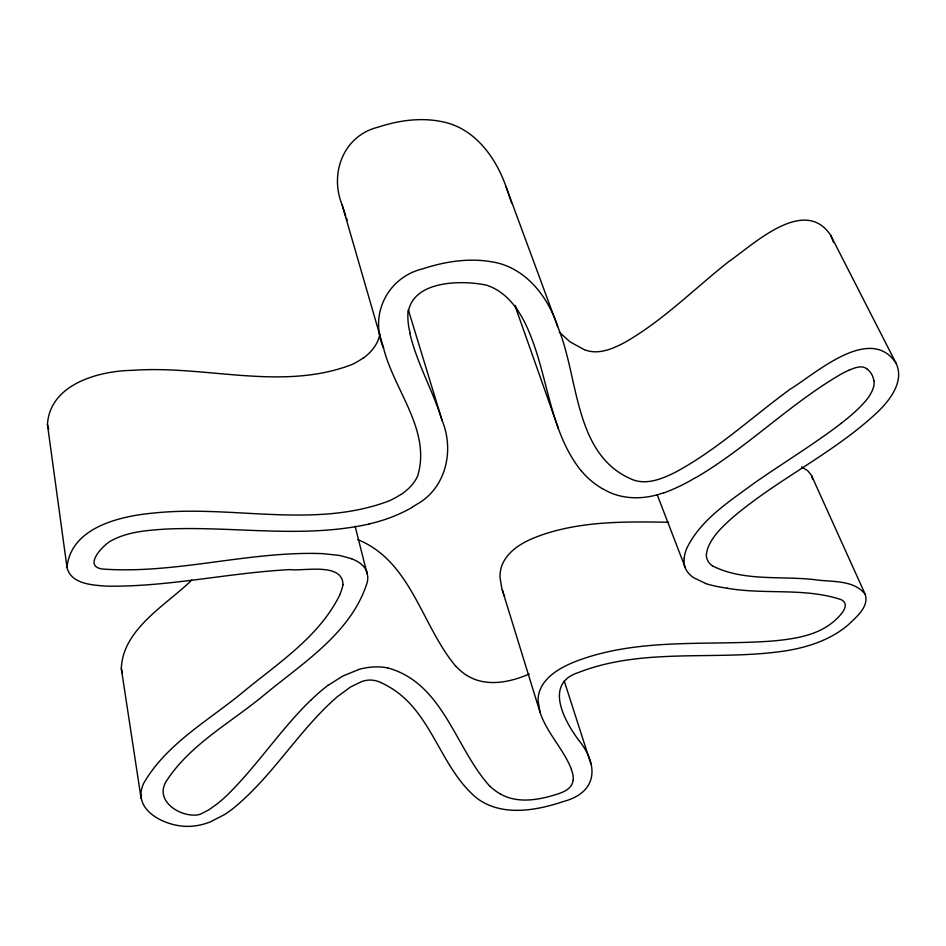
<?xml version="1.0" encoding="UTF-8"?>
<svg xmlns="http://www.w3.org/2000/svg" width="946" height="946" viewBox="0 0 946 946"><rect width="100%" height="100%" fill="white"/><g stroke="black" fill="none" stroke-linecap="round" stroke-linejoin="round"><path stroke-width="1.42" d="M706.52 553.966L706.627 553.008A61.762 32.554 -22.1 0 1 708.105 547.379C713.118 535.2 723.111 526.023 732.748 517.438A193.138 96.74 -23.2 0 1 746.051 506.678C789.047 473.485 838.641 448.936 878.266 411.404C890.482 399.449 904.743 380.706 895.886 362.909L830.612 235.176C804.254 195.479 752.886 245.049 728.787 261.569C694.139 288.908 662.697 320.966 624.053 342.854C612.795 348.707 599.563 354.431 586.745 350.517A53.532 34.553 -22.7 0 1 584.297 349.653M684.159 558.187L684.017 561.345M684.171 558.01L684.218 557.655A85.116 44.876 -22.1 0 1 686.784 548.29C700.667 519.697 728.798 501.912 753.572 483.583C782.626 463.221 813.111 444.892 841.278 423.264M573.075 780.131C572.034 790.371 560.363 793.221 552.216 795.657C535.566 800.493 516.54 803.024 500.741 794.167M408.412 311.317C414.301 280.04 462.913 280.063 486.575 285.195C508.416 292.255 521.672 313.374 529.725 333.595C548.503 378.731 549.863 431.743 581.329 471.061M342.996 584.758C342.842 562.078 303.69 571.408 289.866 569.598A265.412 137.442 -11.9 0 0 282.346 570.06C223.445 573.95 165.195 587.147 106.011 586.142C92.129 585.006 71.068 584.12 67.012 567.494L47.442 424.541C49.902 383.78 99.484 370.726 133.031 370.324C205.814 364.979 282.097 391.656 352.338 364.376A61.703 42.274 -14.2 0 0 361.301 359.267L362.874 358.203M380.103 334.056L378.435 339.33A48.021 32.72 -14.4 0 1 363.028 358.298M339.602 595.282C319.5 635.866 280.063 661.893 245.925 689.705C211.005 719.256 167.182 742.539 143.697 783.253C131.151 810.048 164.935 826.213 186.93 826.378A30.106 14.486 -11.3 0 0 203.887 824.072L207.044 823.079A37.722 18.211 -11.2 0 0 210.107 821.979L224.237 814.754A108.412 53.437 -10.4 0 0 233.035 808.534C271.135 777.624 296.394 734.297 332.318 701.175A168.151 83.496 -15.8 0 1 337.592 696.528L350.434 687.044L361.703 681.558A16.389 8.585 -14.1 0 1 365.865 680.458A14.438 7.568 -14.1 0 1 372.476 680.186L375.586 680.682A33.429 17.395 -13.9 0 1 379.535 681.96L380.895 682.551M310.832 700.123C280.572 729.437 257.56 765.267 227.525 794.794A226.082 114.371 -8.3 0 1 222.499 799.441L220.181 801.439A149.279 74.557 -9.5 0 1 217.627 803.556L208.983 809.776L201.108 813.856A14.344 6.918 -11.2 0 1 198.424 814.778C180.875 817.829 154.139 801.203 166.118 781.514C190.359 743.745 232.29 721.94 265.802 693.607C304.174 662.07 351.723 632.176 367.261 582.298A58.475 33.512 -13.1 0 0 367.722 576.315L355.14 526.236M191.79 580.052C166.378 604.967 122.673 628.924 121.313 668.609L141.12 798.483M328.096 685.353L342.949 675.952L358.629 669.602M400.832 494.462L399.188 495.515A65.475 40.654 -14.6 0 1 389.634 500.694C314.687 529.287 233.071 504.963 155.357 512.886C122.318 515.676 70.832 526.473 67.012 567.494M412.243 507.115L414.171 505.944A87.954 54.537 -14.7 0 0 416.051 504.75C445.956 488.704 454.624 450.509 442.089 420.45L408.258 309.59M695.937 477.6C747.458 447.399 789.733 403.871 841.396 373.942A59.574 33.205 -25.6 0 1 849.319 370.04M529.24 673.942C510.036 682.504 485.83 687.316 466.934 675.456M849.331 370.052C854.628 367.935 861.451 364.849 866.761 368.668M663.761 492.689C643.942 500.02 620.812 500.067 602.507 488.585M369.2 524.013C302.223 538.948 233.449 525.87 165.656 529.098C147.209 530.316 127.864 531.699 111.309 540.686C104.663 543.796 83.839 564.502 100.122 568.57A30.024 17.891 -8.5 0 0 102.038 569.007C174.442 574.34 245.901 551.743 318.388 553.493A138.483 76.65 -12.4 0 1 323.213 553.682L339.839 555.503L351.628 558.696M668.562 522.263C627.671 521.589 585.811 520.998 546.386 533.426A91.845 50.173 -18.3 0 0 533.213 538.25L532.468 538.558A53.201 29.574 -18.2 0 0 524.64 542.295C513.761 548.124 503.201 557.289 500.647 569.93A89.681 49.582 -19 0 0 500.032 577.45L501.794 588.329L540.024 712.267C546.906 733.115 563.461 748.948 571.443 769.252M727.261 588.246C764.888 594.857 804.857 587.419 841.337 599.693C850.797 604.79 840.828 615.006 835.933 619.5C819.307 635.31 795.503 638.775 773.615 640.927C711.64 645.716 647.868 638.219 587.667 657.222A96.267 47.075 -18.1 0 0 573.808 662.188L573.099 662.484A55.814 27.789 -18 0 0 564.762 666.303C553.658 672.074 542.271 680.588 538.936 693.288A94.068 46.579 -18.7 0 0 538.073 700.442L540.024 712.267M388.014 668.006C443.225 683.284 455.286 748.002 489.567 785.925M357.754 539.587C411.463 561.416 421.656 625.921 455.901 666.362M705.633 583.446L693.773 577.77A68.514 36.267 -21.9 0 1 683.804 561.416M584.297 349.653L570.166 341.944L559.204 332.081M801.652 466.91L807.718 470.718L811.361 475.188L865.247 594.395C869.149 607.001 856.201 617.076 848.243 624.845C830.387 640.052 807.305 647.502 784.459 651.025C716.016 661.183 643.398 646.922 577.935 672.712C543.891 683.923 564.537 721.207 578.727 740.186C599.267 765.551 597.293 792.677 563.213 801.558A75.148 35.156 -16.9 0 1 554.853 804.206C529.583 811.621 499.512 815.062 477.068 798.341C439.322 767.383 432.026 710.103 387.281 685.838A143.473 72.322 -12.4 0 0 381.025 682.598M712.504 565.945C743.591 581.518 780.284 575.878 813.891 579.567C830.694 582.275 853.694 579.224 865.247 594.395M895.886 362.909C869.717 323.981 815.085 374.167 790.359 389.066C752.153 416.938 717.151 449.776 675.29 472.326C663.288 478.215 649.583 484.163 635.984 480.757A56.654 33.039 -21.8 0 1 633.453 479.989C573.241 455.901 579.2 377.371 557.655 326.512L506.122 186.941C495.822 157.19 474.265 127.556 441.486 121.573C420.438 117.316 398.467 120.461 378.258 127.119C343.493 135.55 329.232 173.366 342.168 204.986L383.568 348.116C394.056 390.308 431.281 430.43 417.73 475.743A50.93 31.443 -14.8 0 1 401.021 494.533M830.612 235.176L832.634 239.929M517.84 311.541L515.452 306.031M811.585 475.649L812.602 479.09M48.719 429.117L47.442 424.541M504.029 594.833L504.679 596.418M657.293 494.924L685.342 567.86M506.122 186.941L511.597 202.917M557.655 326.512C547.781 295.672 524.25 266.133 490.418 261.604C467.903 257.927 444.738 261.664 423.229 268.676C387.624 277.048 368.928 314.569 383.568 348.116M346.484 218.29L347.3 220.536M503.414 593.237L502.291 589.985M514.896 305.463L558.471 428.715M345.692 216.031L342.168 204.986M122.424 673.055L121.313 668.609M564.324 681.238L590.907 763.907M442.089 420.45C433.043 390.804 416.985 363.654 409.866 333.382M832.858 240.627L833.249 242.046M366.953 572.365L367.225 573.335M342.972 584.9A135.444 77.986 -10.9 0 1 339.59 595.282M712.575 565.909A43.753 23.153 -21.8 0 1 706.343 554.013M727.332 588.187A175.034 94.009 -23.8 0 1 705.515 583.54M841.254 423.252A175.116 104.829 -24.4 0 0 854.806 412.054C862.196 404.935 870.344 397.486 873.465 387.375A40.666 23.011 -25.4 0 0 873.962 380.552M866.678 368.727A51.829 29.397 -25.1 0 1 873.773 380.623M695.771 477.458A112.101 66.634 -21.5 0 1 663.844 492.937M602.365 488.68A182.956 108.175 -24 0 1 581.483 470.99M410.197 333.276A135.231 90.662 -21.1 0 1 408.01 311.364M412.409 507.245A100.714 62.791 -14.6 0 1 369.188 523.895M351.545 558.779A48.743 27.931 -13.3 0 1 367.095 572.318M310.95 700.146A171.297 85.637 -15.6 0 1 327.99 685.318M358.593 669.472A38.514 20.173 -14.1 0 1 387.978 668.042M500.647 794.214A156.941 74.71 -18.4 0 1 489.661 785.89M571.242 769.323A115.779 53.65 -15.5 0 1 573.311 780.083M466.839 675.515A149.894 79.807 -18.6 0 1 455.984 666.315"/></g></svg>
